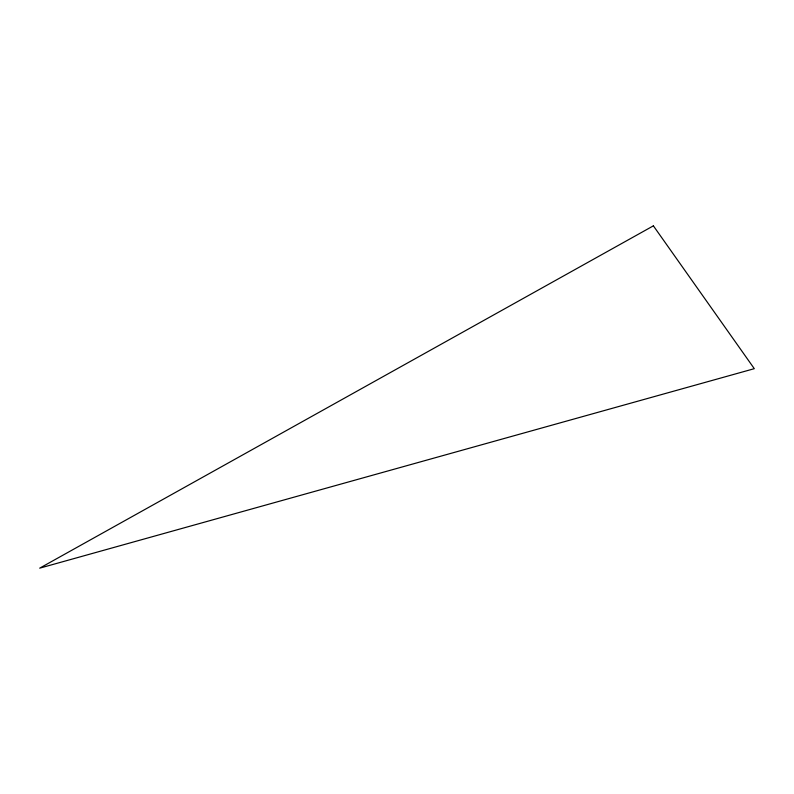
<?xml version="1.0" encoding="UTF-8"?>
<svg xmlns="http://www.w3.org/2000/svg" width="794" height="794" viewBox="0 0 794 794"><rect width="100%" height="100%" fill="white"/><g stroke="black" fill="none" stroke-linecap="round" stroke-linejoin="round"><path stroke-width="1.19" d="M653.383 225.843L39.7 568.157L754.3 368.674L653.383 225.843"/></g></svg>
